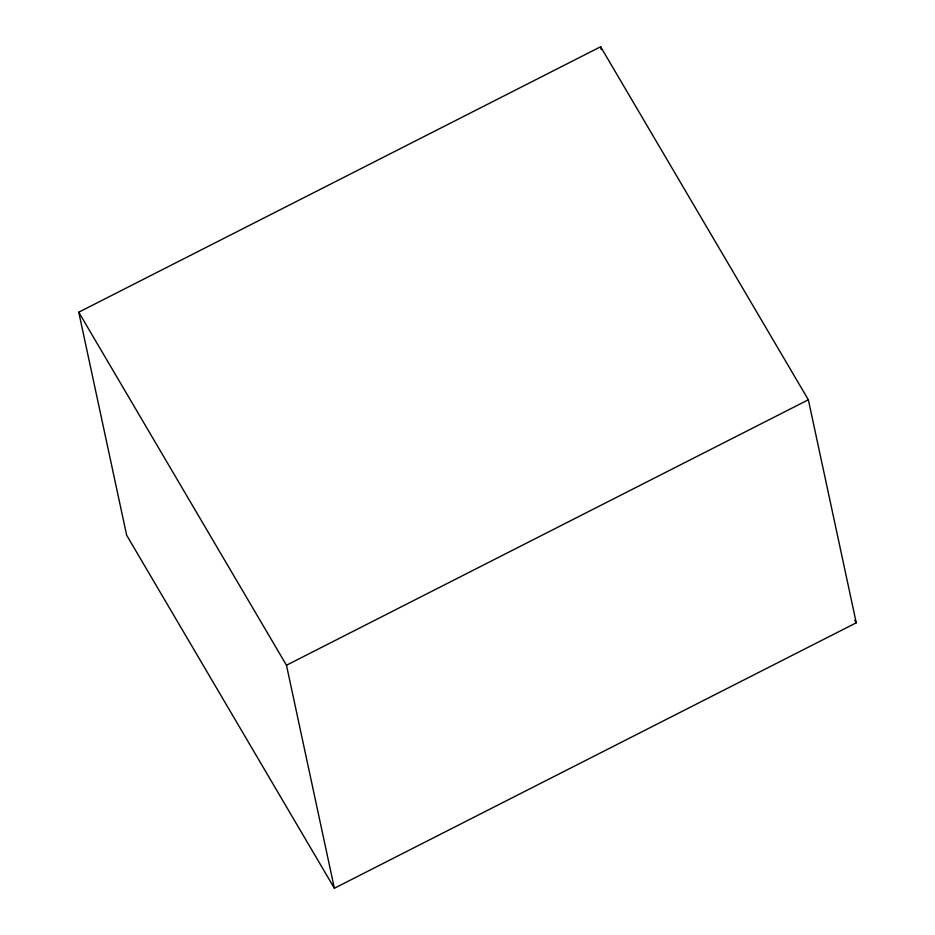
<?xml version="1.0" encoding="UTF-8"?>
<svg xmlns="http://www.w3.org/2000/svg" width="935" height="935" viewBox="0 0 935 935"><rect width="100%" height="100%" fill="white"/><g stroke="black" fill="none" stroke-linecap="round" stroke-linejoin="round"><path stroke-width="1.4" d="M78.75 312.197L600.632 46.75L808.354 399.783L856.25 622.803L334.368 888.25L126.646 535.217L78.75 312.197L286.472 665.229L334.368 888.25M286.472 665.229L808.354 399.783M854.777 620.291L856.25 622.803M600.632 46.75L601.24 49.59"/></g></svg>
